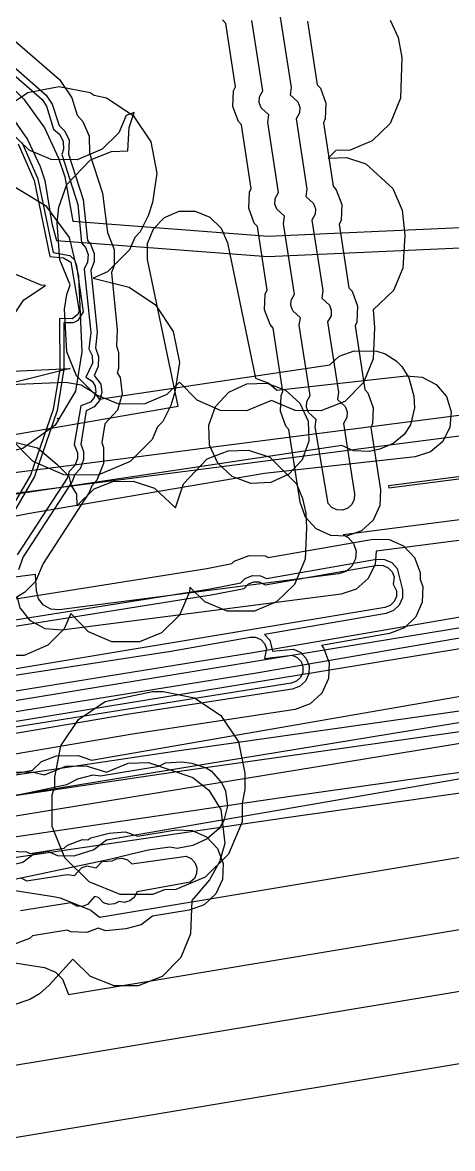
# Model space of a CAD drawing. Header units: metres. Extents: x -3943 to -3664, y 4962 to 6622.
# Drawn here: x -3837.2 to -3816.1, y 6175.9 to 6231.1 of the extents above; entities that cross this region are included whole.
import ezdxf

# ---------------------------------------------------------------- set-up
doc = ezdxf.new("R2010")
doc.units = ezdxf.units.M
doc.layers.add('AI_GREENING_EXCLUSIONS', color=1, linetype='Continuous')
doc.layers.add('AI_GREENING_REJECTED', color=6, linetype='Continuous')

msp = doc.modelspace()

# ---------------------------------------------------------------- linework, layer by layer
at = {"layer": 'AI_GREENING_EXCLUSIONS'}
for points in [[(-3843.5, 6236.119), (-3843.419, 6229.789), (-3841.857, 6229.401), (-3840.176, 6228.623), (-3838.776, 6227.6), (-3837.832, 6226.634), (-3836.924, 6225.342), (-3836.316, 6224.018), (-3836.082, 6223.329), (-3835.73, 6221.225), (-3835.5, 6220.393), (-3825.137, 6219.604), (-3786.653, 6221.343), (-3795.232, 6226.595), (-3804.814, 6233.029)], [(-3842.46, 6235.271), (-3842.423, 6230.609), (-3840.938, 6230.121), (-3839.523, 6229.398), (-3838.173, 6228.398), (-3837.11, 6227.326), (-3836.101, 6225.911), (-3835.402, 6224.425), (-3835.099, 6223.515), (-3834.709, 6221.336), (-3825.122, 6220.606), (-3789.96, 6222.195), (-3795.789, 6225.765), (-3805.371, 6232.199)], [(-3819.131, 6231.202), (-3818.745, 6230.346), (-3818.563, 6229.357), (-3818.628, 6227.365), (-3819.143, 6226.133), (-3820.02, 6225.278), (-3821.104, 6224.825), (-3821.802, 6224.808), (-3822.178, 6224.433), (-3821.273, 6224.457), (-3820.324, 6224.157), (-3818.999, 6222.946), (-3818.552, 6221.871), (-3818.419, 6220.654), (-3818.513, 6219.028), (-3818.966, 6217.944), (-3819.965, 6216.99), (-3819.899, 6216.132), (-3819.976, 6214.587), (-3820.446, 6213.422), (-3821.368, 6212.5), (-3822.533, 6212.03), (-3823.802, 6212.047), (-3824.96, 6212.552), (-3826.186, 6212.041), (-3827.455, 6212.058), (-3828.606, 6212.556), (-3829.465, 6213.442), (-3830.09, 6212.838), (-3831.174, 6212.385), (-3832.443, 6212.368), (-3833.608, 6212.838), (-3834.53, 6213.76), (-3835, 6214.925), (-3835.115, 6217.015), (-3834.998, 6217.742), (-3834.83, 6218.209), (-3835.342, 6219.437), (-3835.47, 6221.256), (-3835.39, 6222.031), (-3835.001, 6223.129), (-3833.841, 6224.351), (-3832.811, 6224.758), (-3832.012, 6224.779), (-3831.942, 6225.93), (-3831.704, 6226.674), (-3832.088, 6226.514), (-3832.456, 6225.674), (-3833.266, 6224.864), (-3834.498, 6224.349), (-3835.767, 6224.366), (-3836.851, 6224.819), (-3837.741, 6225.693)], [(-3823.185, 6231.146), (-3822.712, 6228.028), (-3822.559, 6227.863), (-3822.291, 6227.13), (-3822.324, 6226.35), (-3822.409, 6226.166), (-3821.936, 6223.048), (-3821.783, 6222.882), (-3821.515, 6222.149), (-3821.548, 6221.37), (-3821.633, 6221.186), (-3821.16, 6218.068), (-3821.008, 6217.902), (-3820.739, 6217.169), (-3820.772, 6216.389), (-3820.857, 6216.205), (-3820.384, 6213.087), (-3820.232, 6212.922), (-3819.964, 6212.189), (-3819.996, 6211.409), (-3820.082, 6211.225), (-3819.606, 6208.171), (-3819.638, 6207.391), (-3819.967, 6206.683), (-3820.541, 6206.155), (-3821.274, 6205.887), (-3822.054, 6205.919), (-3822.762, 6206.248), (-3823.29, 6206.822), (-3823.558, 6207.555), (-3824.1, 6211.117), (-3824.253, 6211.282), (-3824.521, 6212.015), (-3824.488, 6212.795), (-3824.403, 6212.979), (-3824.876, 6216.097), (-3825.029, 6216.263), (-3825.297, 6216.995), (-3825.264, 6217.775), (-3825.179, 6217.959), (-3825.652, 6221.077), (-3825.805, 6221.243), (-3826.073, 6221.976), (-3826.04, 6222.756), (-3825.955, 6222.94), (-3826.428, 6226.058), (-3826.58, 6226.223), (-3826.849, 6226.956), (-3826.816, 6227.736), (-3826.731, 6227.92), (-3827.204, 6231.038), (-3827.356, 6231.204)], [(-3824.531, 6231.341), (-3823.994, 6227.892), (-3824.047, 6227.528), (-3823.669, 6227.186), (-3823.576, 6226.93), (-3823.587, 6226.657), (-3823.755, 6226.36), (-3823.218, 6222.911), (-3823.271, 6222.548), (-3822.894, 6222.206), (-3822.8, 6221.949), (-3822.811, 6221.676), (-3822.979, 6221.38), (-3822.442, 6217.931), (-3822.496, 6217.567), (-3822.118, 6217.225), (-3822.024, 6216.969), (-3822.035, 6216.696), (-3822.203, 6216.4), (-3821.666, 6212.951), (-3821.72, 6212.587), (-3821.342, 6212.245), (-3821.248, 6211.989), (-3821.259, 6211.716), (-3821.427, 6211.419), (-3820.89, 6207.97), (-3820.902, 6207.698), (-3821.017, 6207.45), (-3821.218, 6207.265), (-3821.474, 6207.171), (-3821.747, 6207.182), (-3821.995, 6207.297), (-3822.18, 6207.498), (-3822.819, 6211.253), (-3822.765, 6211.617), (-3823.143, 6211.959), (-3823.237, 6212.215), (-3823.225, 6212.488), (-3823.057, 6212.785), (-3823.594, 6216.233), (-3823.541, 6216.597), (-3823.919, 6216.939), (-3824.012, 6217.196), (-3824.001, 6217.468), (-3823.833, 6217.765), (-3824.37, 6221.214), (-3824.317, 6221.578), (-3824.694, 6221.919), (-3824.788, 6222.176), (-3824.777, 6222.449), (-3824.609, 6222.745), (-3825.146, 6226.194), (-3825.093, 6226.558), (-3825.47, 6226.9), (-3825.564, 6227.156), (-3825.553, 6227.429), (-3825.385, 6227.726), (-3825.922, 6231.174)], [(-3837.659, 6230.276), (-3835.355, 6228.278), (-3834.762, 6227.383), (-3834.487, 6226.533), (-3834.209, 6226.229), (-3833.907, 6225.506), (-3833.887, 6224.678), (-3833.248, 6222.703), (-3833.008, 6220.778), (-3832.684, 6219.955), (-3832.684, 6219.164), (-3832.809, 6218.815), (-3832.524, 6216.006), (-3832.57, 6215.217), (-3832.46, 6214.903), (-3832.46, 6214.111), (-3832.527, 6213.901), (-3832.39, 6213.675), (-3832.282, 6212.862), (-3832.51, 6212.075), (-3833.138, 6211.393), (-3833.283, 6210.488), (-3833.201, 6210.243), (-3833.201, 6209.451), (-3833.523, 6208.631), (-3833.768, 6208.361), (-3833.898, 6208.034), (-3836.166, 6204.544), (-3836.535, 6203.677), (-3837.075, 6203.137), (-3837.622, 6202.806), (-3828.13, 6204.3), (-3826.898, 6204.551), (-3826.784, 6204.661), (-3826.056, 6204.942), (-3825.275, 6204.923), (-3825.114, 6204.851), (-3819.972, 6205.745), (-3819.192, 6205.726), (-3818.479, 6205.41), (-3817.941, 6204.845), (-3817.659, 6204.117), (-3817.668, 6203.761), (-3817.54, 6203.428), (-3817.559, 6202.648), (-3817.875, 6201.934), (-3818.44, 6201.396), (-3819.168, 6201.115), (-3822.506, 6200.534), (-3822.4, 6200.421), (-3822.13, 6199.689), (-3822.159, 6198.909), (-3822.485, 6198.2), (-3823.058, 6197.67), (-3823.79, 6197.399), (-3831.78, 6196.176), (-3850.993, 6192.918)], [(-3838.314, 6229.52), (-3836.01, 6227.522), (-3835.714, 6227.075), (-3835.376, 6226.029), (-3835.092, 6225.749), (-3834.887, 6225.308), (-3834.926, 6224.626), (-3834.2, 6222.395), (-3833.978, 6220.384), (-3833.835, 6220.216), (-3833.665, 6219.757), (-3833.665, 6219.362), (-3833.827, 6218.923), (-3833.519, 6215.905), (-3833.592, 6215.119), (-3833.44, 6214.705), (-3833.46, 6214.212), (-3833.662, 6213.776), (-3833.333, 6213.343), (-3833.279, 6212.937), (-3833.393, 6212.543), (-3833.655, 6212.228), (-3834.047, 6212.038), (-3834.313, 6210.409), (-3834.181, 6210.045), (-3834.181, 6209.649), (-3834.352, 6209.19), (-3834.603, 6208.914), (-3834.737, 6208.579), (-3837.14, 6204.881), (-3837.364, 6204.236)], [(-3838.51, 6229.294), (-3836.206, 6227.296), (-3835.999, 6226.982), (-3835.651, 6225.841), (-3835.34, 6225.581), (-3835.181, 6225.249), (-3835.161, 6224.875), (-3835.252, 6224.607), (-3834.455, 6222.158), (-3834.284, 6220.274), (-3834.084, 6220.048), (-3833.959, 6219.698), (-3833.978, 6219.324), (-3834.151, 6218.978), (-3833.818, 6215.875), (-3833.915, 6215.077), (-3833.754, 6214.743), (-3833.734, 6214.369), (-3834.066, 6213.683), (-3833.765, 6213.489), (-3833.616, 6213.244), (-3833.579, 6212.959), (-3833.658, 6212.684), (-3833.842, 6212.463), (-3834.312, 6212.278), (-3834.635, 6210.386), (-3834.475, 6209.985), (-3834.475, 6209.708), (-3834.601, 6209.358), (-3834.888, 6209.06), (-3834.988, 6208.742), (-3837.434, 6204.979)], [(-3838.212, 6226.775), (-3836.914, 6227.642), (-3835.383, 6227.946), (-3833.852, 6227.642), (-3833.653, 6227.509), (-3833.05, 6227.389), (-3831.753, 6226.522), (-3830.886, 6225.224), (-3830.581, 6223.693), (-3830.803, 6222.252), (-3831.015, 6221.597), (-3831.407, 6220.808), (-3831.656, 6220.54), (-3831.928, 6219.928), (-3833.009, 6218.847), (-3833.705, 6218.539), (-3831.941, 6218.095), (-3830.643, 6217.228), (-3829.776, 6215.93), (-3829.472, 6214.4), (-3829.693, 6212.959), (-3829.905, 6212.304), (-3830.297, 6211.514), (-3830.546, 6211.246), (-3830.819, 6210.634), (-3831.899, 6209.554), (-3833.485, 6208.891), (-3835.146, 6208.906), (-3836.654, 6209.554), (-3837.778, 6210.698)], [(-3837.392, 6225.13), (-3836.601, 6223.331), (-3835.839, 6219.61), (-3835.162, 6219.545), (-3834.797, 6219.33), (-3834.388, 6216.932), (-3834.455, 6216.764), (-3834.74, 6216.551), (-3835.355, 6216.57), (-3835.348, 6214.079), (-3835.672, 6212.11), (-3836.777, 6208.889), (-3837.741, 6207.235)], [(-3837.212, 6225.219), (-3836.416, 6223.406), (-3835.673, 6219.795), (-3834.854, 6219.651), (-3834.632, 6219.443), (-3834.519, 6219.161), (-3834.192, 6216.892), (-3834.458, 6216.471), (-3834.685, 6216.358), (-3835.142, 6216.351), (-3835.148, 6214.077), (-3835.481, 6212.049), (-3836.587, 6208.825), (-3837.569, 6207.133)], [(-3840.056, 6210.445), (-3829.542, 6212.263), (-3831.038, 6219.461), (-3831.045, 6220.241), (-3830.753, 6220.964), (-3830.206, 6221.521), (-3829.487, 6221.826), (-3828.707, 6221.833), (-3827.983, 6221.54), (-3827.427, 6220.993), (-3827.122, 6220.275), (-3825.743, 6213.644), (-3825.083, 6213.401), (-3824.704, 6213.05), (-3818.348, 6213.76), (-3817.571, 6213.694), (-3816.878, 6213.335), (-3816.375, 6212.738), (-3816.139, 6211.994), (-3816.205, 6211.217), (-3816.564, 6210.524), (-3817.161, 6210.021), (-3817.904, 6209.785), (-3825.297, 6208.959), (-3836.914, 6206.983), (-3839.283, 6206.519)], [(-3837.969, 6216.183), (-3837.102, 6217.481), (-3836.05, 6218.184), (-3836.05, 6218.184), (-3836.256, 6218.2), (-3837.7, 6218.804)], [(-3853.449, 6206.97), (-3791.78, 6214.915)], [(-3842.087, 6213.157), (-3835.069, 6213.436), (-3834.298, 6213.314), (-3833.632, 6212.906), (-3833.416, 6212.609), (-3822.096, 6214.298), (-3821.635, 6214.716), (-3820.901, 6214.979), (-3819.792, 6214.957), (-3819.387, 6214.827), (-3818.839, 6214.494), (-3818.563, 6214.217), (-3818.223, 6213.653), (-3817.983, 6212.765), (-3817.935, 6212.183), (-3818.143, 6211.357), (-3818.454, 6210.882), (-3818.985, 6210.428), (-3819.651, 6210.153), (-3820.164, 6210.037), (-3820.943, 6210.074), (-3821.509, 6210.341), (-3839.233, 6207.697)], [(-3856.595, 6205.556), (-3791.652, 6213.924)], [(-3791.396, 6211.94), (-3819.213, 6208.356), (-3819.2, 6208.257), (-3791.365, 6211.843)], [(-3837.813, 6210.564), (-3836.439, 6210.231), (-3835.493, 6209.426), (-3834.908, 6208.828), (-3834.787, 6208.383), (-3834.525, 6207.955), (-3834.506, 6207.381), (-3833.666, 6208.218), (-3832.735, 6208.568), (-3831.741, 6208.595), (-3830.691, 6208.243), (-3829.673, 6207.28), (-3829.274, 6208.454), (-3828.114, 6209.676), (-3827.084, 6210.083), (-3826.09, 6210.11), (-3825.04, 6209.758), (-3823.73, 6208.453), (-3823.43, 6207.743), (-3823.275, 6207.024), (-3823.236, 6206.307), (-3823.313, 6204.762), (-3823.828, 6203.53), (-3824.705, 6202.675), (-3825.789, 6202.222), (-3827.139, 6202.222), (-3828.223, 6202.675), (-3828.964, 6203.395), (-3828.981, 6203.166), (-3829.479, 6202.015), (-3830.356, 6201.16), (-3831.44, 6200.707), (-3832.79, 6200.707), (-3833.941, 6201.205), (-3834.801, 6202.095), (-3835.128, 6201.355), (-3835.938, 6200.545), (-3837.089, 6200.047), (-3838.439, 6200.047)], [(-3791.11, 6209.86), (-3821.442, 6205.951), (-3821.189, 6205.826), (-3820.933, 6205.532), (-3820.809, 6205.162), (-3820.835, 6204.773), (-3821.009, 6204.423), (-3821.303, 6204.167), (-3821.673, 6204.042), (-3835.369, 6202.278), (-3835.777, 6202.31), (-3836.139, 6202.503), (-3836.392, 6202.824), (-3836.496, 6203.221), (-3836.534, 6204.007), (-3858.955, 6201.118)], [(-3790.982, 6208.868), (-3819.826, 6205.151), (-3819.87, 6204.511), (-3820.217, 6203.812), (-3820.805, 6203.299), (-3821.545, 6203.051), (-3835.241, 6201.286), (-3836.058, 6201.35), (-3836.78, 6201.736), (-3837.288, 6202.379), (-3837.419, 6202.885), (-3857.876, 6200.249), (-3857.354, 6194.225), (-3853.224, 6194.835), (-3847.001, 6196.05), (-3846.847, 6196.439), (-3846.305, 6196.999), (-3845.59, 6197.31), (-3844.838, 6197.473), (-3844.057, 6197.486), (-3843.331, 6197.2), (-3843.053, 6196.931), (-3801.897, 6203.662)], [(-3788.133, 6206.658), (-3825.87, 6200.164), (-3842.78, 6197.44), (-3842.876, 6197.422), (-3843.053, 6197.349), (-3843.726, 6197.267), (-3844.332, 6197.155), (-3844.543, 6197.07), (-3844.789, 6197.072), (-3846.399, 6196.777), (-3847.937, 6196.402), (-3853.826, 6195.497), (-3856.443, 6193.789), (-3856.924, 6193.623), (-3863.865, 6192.909), (-3863.735, 6189.427), (-3849.037, 6191.605), (-3846.667, 6191.94), (-3844.429, 6192.155), (-3829.465, 6194.372), (-3800.911, 6198.41)], [(-3788.956, 6205.501), (-3825.701, 6199.179), (-3842.609, 6196.455), (-3842.685, 6196.44), (-3842.855, 6196.369), (-3843.086, 6196.367), (-3843.406, 6196.308), (-3843.592, 6196.231), (-3843.841, 6196.229), (-3844.156, 6196.171), (-3844.38, 6196.086), (-3844.61, 6196.088), (-3846.192, 6195.798), (-3847.784, 6195.413), (-3853.54, 6194.532), (-3855.886, 6192.959), (-3856.847, 6192.626), (-3862.831, 6192.01), (-3862.777, 6190.577), (-3849.177, 6192.595), (-3846.807, 6192.93), (-3844.564, 6193.146), (-3829.605, 6195.363), (-3801.051, 6199.401)], [(-3842.386, 6201.017), (-3827.969, 6203.313), (-3826.466, 6203.608), (-3826.248, 6203.816), (-3825.884, 6203.956), (-3825.494, 6203.947), (-3825.208, 6203.82), (-3819.801, 6204.76), (-3819.411, 6204.751), (-3819.054, 6204.593), (-3818.785, 6204.31), (-3818.525, 6203.256), (-3818.534, 6202.866), (-3818.692, 6202.51), (-3818.975, 6202.24), (-3819.339, 6202.1), (-3825.306, 6201.063), (-3825.047, 6200.795), (-3824.906, 6200.259), (-3823.872, 6200.346), (-3823.518, 6200.183), (-3823.253, 6199.897), (-3823.117, 6199.531), (-3823.132, 6199.141), (-3823.295, 6198.787), (-3823.581, 6198.522), (-3823.947, 6198.386), (-3831.937, 6197.163), (-3852.12, 6193.737)], [(-3842.45, 6200.702), (-3827.921, 6203.017), (-3826.305, 6203.331), (-3826.088, 6203.562), (-3825.833, 6203.661), (-3825.56, 6203.654), (-3825.273, 6203.504), (-3819.75, 6204.464), (-3819.477, 6204.458), (-3819.227, 6204.347), (-3819.039, 6204.15), (-3818.94, 6203.895), (-3818.987, 6203.531), (-3818.82, 6203.205), (-3818.827, 6202.932), (-3818.938, 6202.682), (-3819.135, 6202.494), (-3819.39, 6202.396), (-3842.134, 6198.626)], [(-3843.488, 6195.847), (-3801.736, 6202.675)], [(-3837.46, 6194.275), (-3836.685, 6194.41), (-3836.235, 6194.838), (-3835.507, 6195.119), (-3834.45, 6195.132), (-3833.794, 6194.911), (-3791.823, 6202.182)], [(-3842.563, 6198.315), (-3829.894, 6200.26), (-3826.013, 6200.941), (-3825.74, 6200.937), (-3825.489, 6200.828), (-3825.299, 6200.632), (-3825.199, 6200.378), (-3825.295, 6199.893), (-3823.942, 6200.055), (-3823.694, 6199.941), (-3823.508, 6199.74), (-3823.413, 6199.484), (-3823.424, 6199.211), (-3823.538, 6198.963), (-3823.738, 6198.777), (-3823.994, 6198.683), (-3840.815, 6196.001)], [(-3803.679, 6198.71), (-3842.763, 6192.318)], [(-3791.141, 6198.24), (-3833.057, 6190.979), (-3833.67, 6190.504), (-3834.654, 6190.194), (-3835.434, 6190.214), (-3835.936, 6190.436), (-3836.604, 6190.32), (-3837.158, 6189.895), (-3838.117, 6189.656)], [(-3804.488, 6197.564), (-3842.027, 6191.425)], [(-3800.68, 6196.423), (-3824.487, 6193.057), (-3842.805, 6190.372)], [(-3800.589, 6195.426), (-3824.345, 6192.067), (-3841.602, 6189.538)], [(-3858.056, 6188.831), (-3834.993, 6193.714), (-3834.464, 6193.988), (-3833.71, 6194.187), (-3833.348, 6194.138), (-3830.484, 6194.61), (-3830.16, 6194.772), (-3829.381, 6194.826), (-3828.867, 6194.76), (-3828.159, 6194.531), (-3827.908, 6194.367), (-3827.391, 6193.783), (-3827.222, 6193.409), (-3827.122, 6192.673), (-3827.298, 6191.95), (-3827.528, 6191.565), (-3828.113, 6191.048), (-3828.823, 6190.732), (-3829.588, 6190.577), (-3829.946, 6190.646), (-3831.016, 6190.501), (-3832.899, 6190.032), (-3860.158, 6184.297)], [(-3858.056, 6188.831), (-3834.993, 6193.714), (-3834.464, 6193.988), (-3833.71, 6194.187), (-3833.348, 6194.138), (-3830.484, 6194.61), (-3830.16, 6194.772), (-3829.381, 6194.826), (-3828.867, 6194.76), (-3828.159, 6194.531), (-3827.908, 6194.367), (-3827.391, 6193.783), (-3827.222, 6193.409), (-3827.122, 6192.673), (-3827.298, 6191.95), (-3827.528, 6191.565), (-3828.113, 6191.048), (-3828.823, 6190.732), (-3829.588, 6190.577), (-3829.946, 6190.646), (-3831.016, 6190.501), (-3832.899, 6190.032), (-3860.158, 6184.297)], [(-3837.712, 6194.315), (-3836.718, 6194.342), (-3836.092, 6194.183), (-3835.043, 6194.61), (-3834.049, 6194.637), (-3833.054, 6194.313), (-3831.986, 6194.76), (-3830.992, 6194.787), (-3828.81, 6194.057), (-3828.03, 6193.44), (-3827.45, 6192.496), (-3827.254, 6190.823), (-3827.507, 6189.919), (-3828.002, 6189.043), (-3828.862, 6188.03), (-3828.937, 6186.395), (-3829.407, 6185.23), (-3830.329, 6184.308), (-3831.494, 6183.838), (-3832.682, 6183.838), (-3833.847, 6184.308), (-3834.712, 6185.151), (-3835.868, 6183.877), (-3836.348, 6183.45), (-3836.82, 6183.166), (-3837.635, 6182.895)], [(-3854.922, 6165.07), (-3857.274, 6179.186), (-3857.212, 6181.138), (-3856.407, 6182.918), (-3854.982, 6184.254), (-3853.153, 6184.941), (-3848.169, 6185.761), (-3848.169, 6185.761), (-3847.799, 6186.117), (-3845.983, 6186.829), (-3845.346, 6186.944), (-3844.307, 6188.077), (-3842.538, 6188.901), (-3840.589, 6188.986), (-3835.654, 6188.226), (-3835.333, 6188.165), (-3833.821, 6187.558), (-3833.39, 6187.215), (-3798.789, 6192.97)], [(-3837.762, 6190.448), (-3836.982, 6190.42), (-3836.797, 6190.336), (-3835.127, 6190.587), (-3834.962, 6190.74), (-3834.231, 6191.013), (-3833.965, 6191.004), (-3833.827, 6191.108), (-3832.915, 6191.327), (-3832.137, 6191.389), (-3831.515, 6191.187), (-3829.633, 6191.494), (-3828.853, 6191.467), (-3828.143, 6191.143), (-3827.61, 6190.572), (-3827.337, 6189.841), (-3827.364, 6189.061), (-3827.688, 6188.351), (-3828.259, 6187.819), (-3828.99, 6187.546), (-3830.794, 6187.252), (-3831.352, 6186.833), (-3832.108, 6186.639), (-3833.092, 6186.544), (-3833.469, 6186.666), (-3834.026, 6186.457), (-3834.806, 6186.484), (-3834.991, 6186.569), (-3836.692, 6186.291), (-3836.829, 6186.164), (-3837.56, 6185.891)], [(-3837.281, 6189.155), (-3836.983, 6188.989), (-3834.981, 6189.306), (-3834.617, 6189.255), (-3834.278, 6189.635), (-3834.022, 6189.73), (-3833.564, 6189.636), (-3833.265, 6189.935), (-3832.769, 6189.97), (-3832.561, 6190.076), (-3832.289, 6190.098), (-3832.029, 6190.014), (-3831.813, 6189.822), (-3829.151, 6190.201), (-3828.902, 6190.088), (-3828.716, 6189.888), (-3828.62, 6189.632), (-3828.63, 6189.359), (-3828.743, 6189.111), (-3828.943, 6188.925), (-3831.551, 6188.446), (-3831.696, 6188.169), (-3831.915, 6188.005), (-3832.179, 6187.937), (-3832.437, 6187.974), (-3832.668, 6187.856), (-3832.94, 6187.835), (-3833.2, 6187.919), (-3833.446, 6188.171), (-3833.64, 6188.216), (-3833.979, 6187.836), (-3834.235, 6187.74), (-3834.508, 6187.75), (-3834.806, 6187.916), (-3837.27, 6187.514)], [(-3851.47, 6165.645), (-3853.821, 6179.761), (-3853.803, 6180.347), (-3853.561, 6180.881), (-3853.134, 6181.281), (-3852.585, 6181.488), (-3846.448, 6182.497), (-3846.332, 6182.765), (-3845.91, 6183.171), (-3845.365, 6183.384), (-3842.902, 6183.826), (-3842.833, 6184.273), (-3842.633, 6184.823), (-3842.238, 6185.254), (-3841.707, 6185.502), (-3841.122, 6185.527), (-3836.091, 6184.748), (-3835.555, 6184.513), (-3835.206, 6184.171), (-3834.915, 6183.413), (-3798.215, 6189.518)], [(-3799.2, 6186.313), (-3849.465, 6177.952), (-3847.883, 6168.459)], [(-3800.685, 6182.518), (-3845.437, 6175.074)]]:
    msp.add_lwpolyline(points, dxfattribs=at)
for points in [[(-3836.043, 6222.108), (-3834.891, 6220.534), (-3834.428, 6218.638), (-3834.269, 6214.931), (-3834.567, 6213.003), (-3835.58, 6211.336), (-3837.154, 6210.183), (-3839.049, 6209.721), (-3843.497, 6209.529), (-3845.397, 6209.817), (-3847.047, 6210.8), (-3848.206, 6212.332), (-3848.701, 6214.189), (-3848.95, 6217.892), (-3848.689, 6219.856), (-3847.686, 6221.564), (-3846.099, 6222.748), (-3844.176, 6223.223), (-3839.639, 6223.419), (-3837.711, 6223.121), (-3836.043, 6222.108)], [(-3879.572, 6174.543), (-3874.597, 6208.093), (-3874.791, 6212.249), (-3866.8, 6212.622), (-3834.834, 6214.112), (-3867.821, 6205.9), (-3872.82, 6173.009), (-3872.579, 6168.219), (-3912.529, 6166.213), (-3879.572, 6174.543)], [(-3825.184, 6213.4), (-3824.267, 6213.059), (-3823.568, 6212.412), (-3823.159, 6211.53), (-3823.12, 6210.544), (-3823.461, 6209.627), (-3824.108, 6208.928), (-3824.99, 6208.519), (-3825.976, 6208.48), (-3826.893, 6208.821), (-3827.592, 6209.468), (-3828.001, 6210.35), (-3828.04, 6211.336), (-3827.699, 6212.253), (-3827.052, 6212.952), (-3826.17, 6213.361), (-3825.184, 6213.4)], [(-3834.422, 6196.91), (-3833.125, 6197.778), (-3830.791, 6198.274), (-3830.269, 6198.269), (-3828.738, 6197.965), (-3827.44, 6197.098), (-3826.573, 6195.8), (-3826.269, 6194.269), (-3826.269, 6193.463), (-3826.4, 6192.804), (-3826.4, 6191.88), (-3827.063, 6190.294), (-3828.207, 6189.171), (-3829.651, 6188.566), (-3830.214, 6188.55), (-3830.805, 6188.32), (-3832.389, 6188.32), (-3833.911, 6188.94), (-3835.098, 6190.127), (-3835.718, 6191.649), (-3835.718, 6193.233), (-3835.594, 6193.569), (-3835.594, 6194.082), (-3835.29, 6195.613), (-3834.422, 6196.91)]]:
    msp.add_lwpolyline(points, close=True, dxfattribs=at)
at = {"layer": 'AI_GREENING_REJECTED'}
msp.add_point((-3835.44, 6211.66), dxfattribs=at)

doc.saveas('drawing.dxf')
